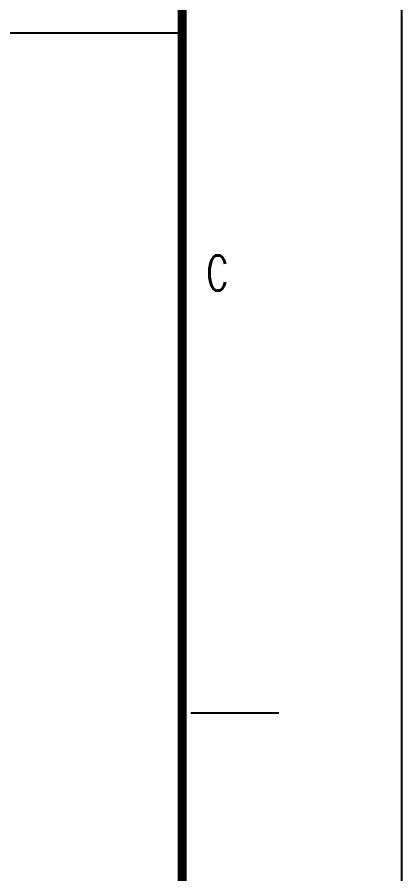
# Model space of a CAD drawing. Header units: millimetres. Extents: x 0 to 134087, y -49114 to 20834.
# Drawn here: x 67026 to 67800, y -39907 to -38184 of the extents above; entities that cross this region are included whole.
import ezdxf
from ezdxf.enums import TextEntityAlignment as Align

# ---------------------------------------------------------------- set-up
doc = ezdxf.new("R2010")
doc.units = ezdxf.units.MM
doc.header["$LTSCALE"] = 35
doc.layers.add('CON-C', color=4, linetype='Continuous')
doc.styles.add('ROMANS', font='ROMANS.shx', dxfattribs={"width": 0.8})

# ---------------------------------------------------------------- blocks, each defined once
blk = doc.blocks.new('TITLE')
at = {"color": 7}
for p, q in [((841, 0), (841, 594.854)), ((824.024, 371.872), (831.098, 371.872))]:
    blk.add_line(p, q, dxfattribs=at)
at = {"color": 7, "const_width": 0.707}
blk.add_lwpolyline([(823.317, 17.329), (823.317, 577.171)], dxfattribs=at)
at = {"color": 7, "style": 'ROMANS', "width": 0.7}
blk.add_text('C', height=2.829, dxfattribs=at).set_placement((826.146, 407.238), align=Align.MIDDLE)

msp = doc.modelspace()

# ---------------------------------------------------------------- linework, layer by layer
at = {"layer": 'CON-C'}
msp.add_line((64060.0429, -38215.2541), (67357.698, -38215.2541), dxfattribs=at)

# ---------------------------------------------------------------- block references
at = {"linetype": 'ByBlock', "xscale": 24.99999999749996, "yscale": 24.99999999749996, "zscale": 24.99999999749996}
msp.add_blockref('TITLE', (46774.7711, -48879.4503), dxfattribs=at)

doc.saveas('drawing.dxf')
